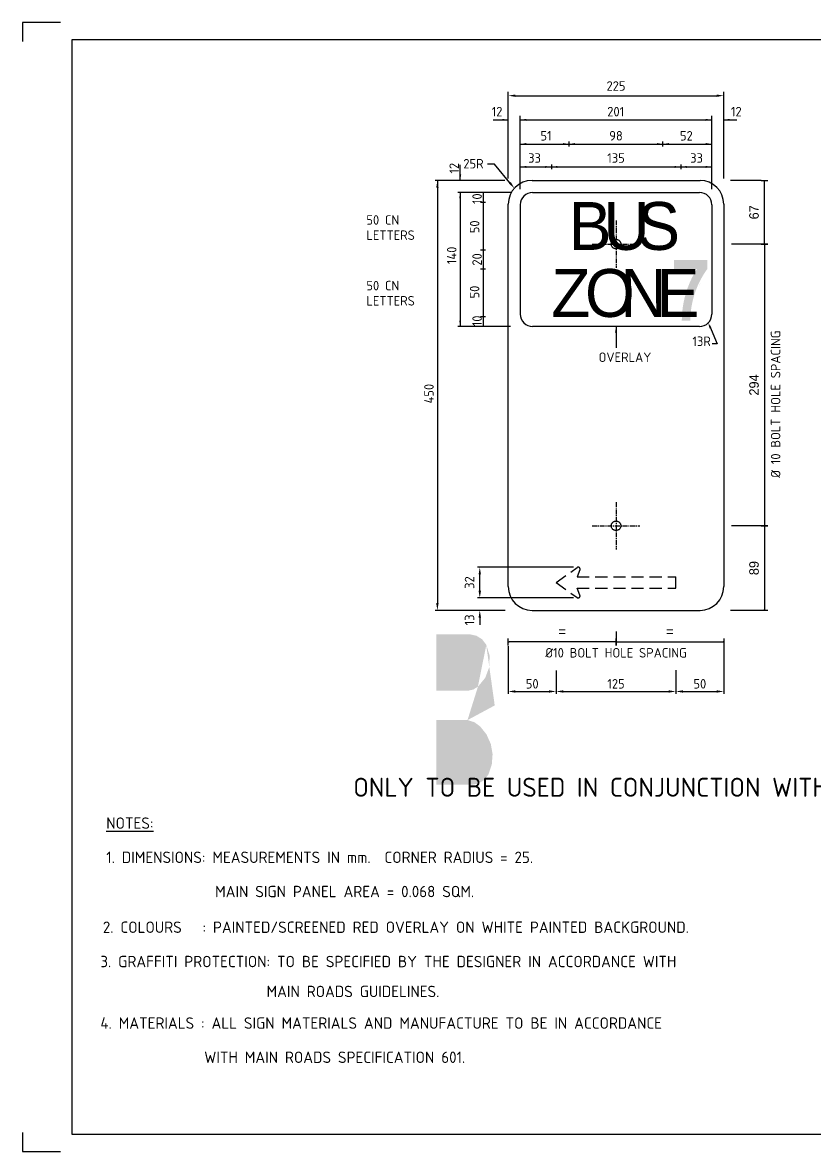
# Model space of a CAD drawing. Extents: x 0 to 1038, y -1303 to 297.
# Drawn here: x 0 to 208.3, y 0 to 297 of the extents above; entities that cross this region are included whole.
import ezdxf
from ezdxf.enums import TextEntityAlignment as Align

# ---------------------------------------------------------------- set-up
doc = ezdxf.new("R2010")
doc.units = 0
for name, pattern in [('CENTER', [2, 1.25, -0.25, 0.25, -0.25]), ('CENTERX2', [101.6, 63.5, -12.7, 12.7, -12.7]), ('HIDDEN', [9.525, 6.35, -3.175])]:
    doc.linetypes.add(name, pattern=pattern)
doc.layers.get('0').update_dxf_attribs({"linetype": 'CONTINUOUS'})
doc.layers.get('DEFPOINTS').update_dxf_attribs({"linetype": 'CONTINUOUS'})
for name, color, linetype in [('CENT25', 1, 'CENTER'), ('L25', 1, 'CONTINUOUS'), ('L35', 3, 'CONTINUOUS'), ('T25', 1, 'CONTINUOUS'), ('T50', 7, 'CONTINUOUS'), ('TBLK25', 1, 'CONTINUOUS'), ('TBLK35', 3, 'CONTINUOUS'), ('TBLK50', 7, 'CONTINUOUS'), ('YELLOW', 40, 'CONTINUOUS')]:
    doc.layers.add(name, color=color, linetype=linetype)
doc.styles.add('CSERIES', font='Cseries')
doc.styles.add('ISO', font='iso3098b.shx')
doc.dimstyles.new('4', dxfattribs={"dimtxt": 2.5, "dimasz": 0.2, "dimexe": 1.5, "dimexo": 2, "dimgap": 1.5, "dimtad": 1, "dimdec": 0, "dimlfac": 4, "dimrnd": 1, "dimdsep": 46, "dimlunit": 6, "dimtxsty": 'Standard', "dimblk": 'SGNDIM', "dimblk1": 'SGNDIM', "dimblk2": 'SGNDIM', "dimsah": 1, "dimcen": 2.5, "dimse1": 1, "dimse2": 1, "dimadec": 0, "dimazin": 0, "dimtfac": 1, "dimtdec": 4, "dimtix": 1, "dimtmove": 0, "dimatfit": 3, "dimldrblk": 'SGNDIM', "dimfxl": 0, "dimtolj": 1, "dimtzin": 0, "dimarcsym": 0})

# ---------------------------------------------------------------- blocks, each defined once
blk = doc.blocks.new('A3BBLK')
at = {"layer": 'TBLK25'}
for p, q in [((10, 297), (0, 297)), ((0, 297), (0, 292)), ((0, 5), (0, 0)), ((0, 0), (10, 0))]:
    blk.add_line(p, q, dxfattribs=at)
at = {"layer": 'TBLK50'}
for p, q in [((415.5, 292.5), (13, 292.5)), ((13, 292.5), (13, 4.5)), ((13, 4.5), (415.5, 4.5))]:
    blk.add_line(p, q, dxfattribs=at)
blk = doc.blocks.new('A3_IN_VTBLK')
blk.add_blockref('A3BBLK', (0, 0))
at = {"color": 4, "style": 'ISO'}
for tag, p in [('MR_DIRECTORATE', (387.63, 68.74)), ('STREET_NAME', (387.63, 62.22)), ('SUBURB_&_POSTCODE', (387.63, 59.22))]:
    blk.add_attdef(tag, text='', height=1.5, dxfattribs=at).set_placement(p, align=Align.CENTER)
at = {"color": 1, "style": 'ISO'}
blk.add_attdef('MR_BRANCH', text='', height=2, dxfattribs=at).set_placement((387.63, 65.34), align=Align.CENTER)
for tag, p in [('FILE_NUMBER', (374.52, 53.49)), ('DESIGNED_/_DRAWN', (374.52, 48.49)), ('VERIFIED', (374.52, 43.49)), ('APPROVED', (374.52, 38.49))]:
    blk.add_attdef(tag, p, '', height=2, dxfattribs=at)
at = {"layer": 'T25', "style": 'ISO'}
blk.add_attdef('LOCAL_AUTHORITY', (370.48, 16.73), '', height=1.25, dxfattribs=at)
at = {"layer": 'TBLK25', "style": 'ISO'}
for tag, p in [('ROAD_SECTION', (384.5, 29.16)), ('SLK', (384.5, 26.11)), ('CHAINAGE', (384.5, 19.21)), ('DRG_TYPE_03', (360.51, 11.5)), ('DRG_TYPE_02', (360.51, 8.36)), ('DRG_TYPE_01', (360.3, 5.42))]:
    blk.add_attdef(tag, text='', height=1.75, dxfattribs=at).set_placement(p, align=Align.CENTER)
at = {"layer": 'TBLK35', "style": 'ISO', "width": 0.9}
for tag, p in [('ROAD_PROJECT&NUMBER', (384.5, 32.23)), ('DRAWING_DESCRIPTION', (384.5, 22.29))]:
    blk.add_attdef(tag, text='', height=2.5, dxfattribs=at).set_placement(p, align=Align.CENTER)
at = {"layer": 'TBLK50', "style": 'ISO'}
blk.add_attdef('DRG_NUMBER', (372.72, 6.02), '', height=5, dxfattribs=at)
blk = doc.blocks.new('A25')
at = {"color": 1, "linetype": 'ByBlock'}
blk.add_solid([(2.5, 0.42), (2.5, -0.42), (0, 0)], dxfattribs=at)
blk = doc.blocks.new('SGNDIM')
for p, q in [((0, 0), (-1, 0)), ((0, 4.5), (0, -4.5))]:
    blk.add_line(p, q)
blk = doc.blocks.new('*D21')
at = {"color": 0, "linetype": 'ByBlock'}
blk.add_line((155.93, 134.05), (127.98, 134.05), dxfattribs=at)
at = {"layer": 'DEFPOINTS', "color": 0, "linetype": 'ByBlock'}
for p in [(127.78, 134.05), (127.78, 133.91), (156.13, 133.91)]:
    blk.add_point(p, dxfattribs=at)
at = {"color": 0, "linetype": 'ByBlock', "xscale": 0.2, "yscale": 0.2, "zscale": 0.2, "rotation": 180}
blk.add_blockref('SGNDIM', (127.78, 134.05), dxfattribs=at)
at = {"color": 0, "linetype": 'ByBlock', "xscale": 0.2, "yscale": 0.2, "zscale": 0.2}
blk.add_blockref('SGNDIM', (156.13, 134.05), dxfattribs=at)
at = {"color": 0, "linetype": 'ByBlock', "insert": (141.95, 136.8), "char_height": 2.5, "attachment_point": 5}
blk.add_mtext('\\A1;=', dxfattribs=at)
blk = doc.blocks.new('*D22')
at = {"color": 0, "linetype": 'ByBlock'}
blk.add_line((156.33, 134.05), (184.28, 134.05), dxfattribs=at)
at = {"layer": 'DEFPOINTS', "color": 0, "linetype": 'ByBlock'}
for p in [(156.13, 139.65), (184.48, 139.65), (184.48, 134.05)]:
    blk.add_point(p, dxfattribs=at)
at = {"color": 0, "linetype": 'ByBlock', "xscale": 0.2, "yscale": 0.2, "zscale": 0.2, "rotation": 180}
blk.add_blockref('SGNDIM', (156.13, 134.05), dxfattribs=at)
at = {"color": 0, "linetype": 'ByBlock', "xscale": 0.2, "yscale": 0.2, "zscale": 0.2}
blk.add_blockref('SGNDIM', (184.48, 134.05), dxfattribs=at)
at = {"color": 0, "linetype": 'ByBlock', "insert": (170.3, 136.8), "char_height": 2.5, "attachment_point": 5}
blk.add_mtext('\\A1;=', dxfattribs=at)
blk = doc.blocks.new('*D23')
at = {"color": 0, "linetype": 'ByBlock'}
blk.add_line((173.72, 238.91), (173.72, 255.26), dxfattribs=at)
at = {"layer": 'DEFPOINTS', "color": 0, "linetype": 'ByBlock'}
for p in [(156.13, 255.46), (173.72, 255.46), (156.13, 238.71)]:
    blk.add_point(p, dxfattribs=at)
at = {"color": 0, "linetype": 'ByBlock', "xscale": 0.2, "yscale": 0.2, "zscale": 0.2}
for p, rotation in [((173.72, 255.46), 90), ((173.72, 238.71), 270)]:
    blk.add_blockref('SGNDIM', p, dxfattribs=dict(at, rotation=rotation))
at = {"color": 0, "linetype": 'ByBlock', "insert": (170.97, 247.08), "char_height": 2.5, "attachment_point": 5, "rotation": 90}
blk.add_mtext('\\A1;67', dxfattribs=at)
blk = doc.blocks.new('*D24')
at = {"color": 0, "linetype": 'ByBlock'}
blk.add_line((195.2, 238.51), (195.2, 164.81), dxfattribs=at)
at = {"layer": 'DEFPOINTS', "color": 0, "linetype": 'ByBlock'}
for p in [(177.61, 238.71), (177.61, 164.61), (195.2, 164.61)]:
    blk.add_point(p, dxfattribs=at)
at = {"color": 0, "linetype": 'ByBlock', "xscale": 0.2, "yscale": 0.2, "zscale": 0.2}
for p, rotation in [((195.2, 238.71), 90), ((195.2, 164.61), 270)]:
    blk.add_blockref('SGNDIM', p, dxfattribs=dict(at, rotation=rotation))
at = {"color": 0, "linetype": 'ByBlock', "insert": (192.45, 201.66), "char_height": 2.5, "attachment_point": 5, "rotation": 90}
blk.add_mtext('\\A1;294', dxfattribs=at)
blk = doc.blocks.new('*D25')
at = {"color": 0, "linetype": 'ByBlock'}
blk.add_line((173.72, 164.41), (173.72, 142.56), dxfattribs=at)
at = {"layer": 'DEFPOINTS', "color": 0, "linetype": 'ByBlock'}
for p in [(156.13, 164.61), (156.13, 142.36), (173.72, 142.36)]:
    blk.add_point(p, dxfattribs=at)
at = {"color": 0, "linetype": 'ByBlock', "xscale": 0.2, "yscale": 0.2, "zscale": 0.2}
for p, rotation in [((173.72, 164.61), 90), ((173.72, 142.36), 270)]:
    blk.add_blockref('SGNDIM', p, dxfattribs=dict(at, rotation=rotation))
at = {"color": 0, "linetype": 'ByBlock', "insert": (170.97, 153.48), "char_height": 2.5, "attachment_point": 5, "rotation": 90}
blk.add_mtext('\\A1;89', dxfattribs=at)
blk = doc.blocks.new('CR')
at = {"layer": 'CENT25'}
for p, q in [((0, 6.25), (0, -6.25)), ((-6.25, 0), (6.25, 0))]:
    blk.add_line(p, q, dxfattribs=at)

msp = doc.modelspace()

# ---------------------------------------------------------------- hatches: boundary and pattern name
at = {"layer": 'TBLK25', "linetype": 'CENTERX2'}
h = msp.add_hatch(color=256, dxfattribs=at)
h.paths.add_polyline_path([(175.68, 218.57), (175.67, 218.57)], flags=16)
edge = h.paths.add_edge_path()
edge.add_line((175.69, 219.04), (175.68, 218.57))
edge.add_line((173.44, 218.57), (175.68, 218.57))
edge.add_line((173.44, 218.57), (173.45, 219.07))
edge.add_line((173.45, 219.07), (173.47, 219.56))
edge.add_line((173.47, 219.56), (173.49, 220.06))
edge.add_line((173.49, 220.06), (173.52, 220.55))
edge.add_line((173.52, 220.55), (173.57, 221.05))
edge.add_line((173.57, 221.05), (173.63, 221.53))
edge.add_line((173.63, 221.53), (173.69, 222.03))
edge.add_line((173.69, 222.03), (173.77, 222.52))
edge.add_line((173.77, 222.52), (173.85, 223))
edge.add_line((173.85, 223), (173.94, 223.49))
edge.add_line((173.94, 223.49), (174.05, 223.97))
edge.add_line((174.05, 223.97), (174.16, 224.46))
edge.add_line((174.16, 224.46), (174.28, 224.94))
edge.add_line((174.28, 224.94), (174.41, 225.42))
edge.add_line((174.41, 225.42), (174.55, 225.89))
edge.add_line((174.55, 225.89), (174.7, 226.37))
edge.add_line((174.7, 226.37), (174.85, 226.84))
edge.add_line((174.85, 226.84), (175.02, 227.3))
edge.add_line((175.02, 227.3), (175.2, 227.76))
edge.add_line((175.2, 227.76), (175.39, 228.22))
edge.add_line((175.39, 228.22), (175.57, 228.68))
edge.add_line((175.57, 228.68), (175.78, 229.13))
edge.add_line((175.78, 229.13), (175.99, 229.58))
edge.add_line((175.99, 229.58), (176.21, 230.03))
edge.add_line((176.21, 230.03), (176.44, 230.46))
edge.add_line((176.44, 230.46), (176.67, 230.9))
edge.add_line((176.67, 230.9), (176.92, 231.33))
edge.add_line((176.92, 231.33), (177.18, 231.75))
edge.add_line((177.18, 231.75), (177.44, 232.17))
edge.add_line((177.44, 232.17), (171.36, 232.17))
edge.add_line((171.36, 232.17), (171.36, 234.57))
edge.add_line((171.36, 234.57), (180.16, 234.57))
edge.add_line((180.16, 234.57), (180.16, 232.17))
edge.add_line((180.16, 232.17), (179.88, 231.79))
edge.add_line((179.88, 231.79), (179.62, 231.4))
edge.add_line((179.62, 231.4), (179.36, 231.01))
edge.add_line((179.36, 231.01), (179.11, 230.61))
edge.add_line((179.11, 230.61), (178.87, 230.21))
edge.add_line((178.87, 230.21), (178.64, 229.8))
edge.add_line((178.64, 229.8), (178.41, 229.39))
edge.add_line((178.41, 229.39), (178.2, 228.97))
edge.add_line((178.2, 228.97), (177.99, 228.55))
edge.add_line((177.99, 228.55), (177.79, 228.13))
edge.add_line((177.79, 228.13), (177.6, 227.7))
edge.add_line((177.6, 227.7), (177.42, 227.27))
edge.add_line((177.42, 227.27), (177.24, 226.83))
edge.add_line((177.24, 226.83), (177.08, 226.39))
edge.add_line((177.08, 226.39), (176.92, 225.95))
edge.add_line((176.92, 225.95), (176.78, 225.5))
edge.add_line((176.78, 225.5), (176.64, 225.05))
edge.add_line((176.64, 225.05), (176.51, 224.6))
edge.add_line((176.51, 224.6), (176.39, 224.15))
edge.add_line((176.39, 224.15), (176.28, 223.69))
edge.add_line((176.28, 223.69), (176.18, 223.23))
edge.add_line((176.18, 223.23), (176.09, 222.77))
edge.add_line((176.09, 222.77), (176, 222.31))
edge.add_line((176, 222.31), (175.93, 221.85))
edge.add_line((175.93, 221.85), (175.87, 221.38))
edge.add_line((175.87, 221.38), (175.81, 220.92))
edge.add_line((175.81, 220.92), (175.76, 220.45))
edge.add_line((175.76, 220.45), (175.73, 219.98))
edge.add_line((175.73, 219.98), (175.7, 219.51))
edge.add_line((175.7, 219.51), (175.69, 219.04))
edge = h.paths.add_edge_path(flags=16)
edge.add_line((180.16, 232.17), (180.15, 232.17))
edge.add_line((173.44, 218.57), (173.43, 218.57))
at = {"layer": 'YELLOW'}
h = msp.add_hatch(color=256, dxfattribs=at)
h.paths.add_polyline_path([(117.6, 136.05), (117.62, 136.05)], flags=16)
edge = h.paths.add_edge_path()
edge.add_line((108.83, 136.05), (117.62, 136.05))
edge.add_line((119.4, 135.69), (117.62, 136.05))
edge.add_line((119.4, 135.69), (120.92, 134.73))
edge.add_line((120.92, 134.73), (122.01, 133.29))
edge.add_line((122.01, 133.29), (122.88, 130.43))
edge.add_line((122.88, 130.43), (122.78, 127.41))
edge.add_line((122.78, 127.41), (121.72, 124.6))
edge.add_line((121.72, 124.6), (119.81, 122.28))
edge.add_line((119.81, 122.28), (118.55, 121.51))
edge.add_line((118.55, 121.51), (117.08, 121.2))
edge.add_line((117.08, 121.2), (108.83, 121.2))
edge.add_line((108.83, 121.2), (108.83, 136.05))
h.paths.add_polyline_path([(118.86, 112.93), (117.08, 113.49), (108.83, 113.49), (108.83, 96.46), (118.17, 96.46), (119.94, 96.79), (121.49, 97.75), (122.57, 99.19), (123.45, 101.79), (123.66, 104.52), (123.19, 107.2), (122.06, 109.71), (120.36, 111.84)])
edge = h.paths.add_edge_path()
edge.add_line((124.22, 117.33), (124.2, 117.33))
edge.add_line((117.08, 113.49), (117.06, 113.49))
edge.add_line((119.81, 122.28), (119.79, 122.28))
edge.add_line((122.01, 133.29), (121.98, 133.29))

# ---------------------------------------------------------------- linework, layer by layer
at = {"layer": 'L25', "linetype": 'CENTERX2'}
for p, q in [((194.3, 255.46), (186.25, 255.46)), ((194.3, 238.71), (186.55, 238.71)), ((194.3, 164.61), (186.55, 164.61)), ((194.3, 142.36), (186.25, 142.36)), ((156.13, 136.8), (156.13, 133.91))]:
    msp.add_line(p, q, dxfattribs=at)
for centre in [(156.13, 238.71), (156.13, 164.61)]:
    msp.add_circle(centre, 1.25, dxfattribs=at)
at = {"layer": 'L35'}
for p, q in [((134.03, 255.46), (178.23, 255.46)), ((134.18, 252.31), (178.08, 252.31)), ((127.78, 148.61), (127.78, 249.21)), ((130.93, 249.06), (130.93, 220.28)), ((181.33, 249.06), (181.33, 220.28)), ((184.48, 249.21), (184.48, 148.61)), ((178.08, 217.03), (134.18, 217.03)), ((134.03, 142.36), (178.23, 142.36))]:
    msp.add_line(p, q, dxfattribs=at)
at = {"layer": 'L35', "linetype": 'HIDDEN', "ltscale": 0.5}
for p, q in [((140.38, 149.67), (145.88, 153.61)), ((146.64, 153.01), (145.92, 151.18)), ((140.38, 149.67), (145.88, 145.73)), ((145.92, 151.18), (171.88, 151.18)), ((171.88, 148.16), (171.88, 151.18)), ((146.64, 146.32), (145.92, 148.16)), ((145.92, 148.16), (171.88, 148.16))]:
    msp.add_line(p, q, dxfattribs=at)
at = {"layer": 'L35'}
for centre, radius, start, end in [((134.03, 249.21), 6.25, 90, 180), ((178.23, 249.21), 6.25, 0, 90), ((134.18, 249.06), 3.25, 90, 180), ((178.08, 249.06), 3.25, 0, 90), ((134.18, 220.28), 3.25, 180, 270), ((178.08, 220.28), 3.25, 270, 0), ((134.03, 148.61), 6.25, 180, 270), ((178.23, 148.61), 6.25, 270, 0)]:
    msp.add_arc(centre, radius, start, end, dxfattribs=at)
at = {"layer": 'L35', "linetype": 'HIDDEN', "ltscale": 0.5}
for centre, start, end in [((146.17, 153.2), 338.5117, 125.5884), ((146.17, 146.14), 234.4116, 21.4883)]:
    msp.add_arc(centre, 0.504, start, end, dxfattribs=at)
at = {"layer": 'T25'}
for p, q in [((127.78, 255.96), (127.78, 278.74)), ((129.67, 277.77), (182.59, 277.77)), ((184.48, 255.96), (184.48, 278.74)), ((123.79, 271.41), (127.78, 271.41)), ((130.93, 253.2), (130.93, 272.5)), ((130.93, 271.41), (181.33, 271.41)), ((181.33, 253.2), (181.33, 272.5)), ((184.48, 271.41), (187.95, 271.41)), ((127.78, 258.82), (127.78, 264.92)), ((130.93, 265.04), (143.78, 265.04)), ((143.78, 264.41), (143.78, 265.67)), ((143.78, 265.04), (168.48, 265.04)), ((168.48, 264.41), (168.48, 265.67)), ((168.48, 265.04), (181.33, 265.04)), ((115.13, 255.46), (115.13, 259.58)), ((124.17, 259.74), (122.28, 259.74)), ((128.64, 254.27), (124.17, 259.74)), ((130.93, 259.02), (139.12, 259.02)), ((139.12, 259.65), (139.12, 258.39)), ((139.12, 259.02), (173.14, 259.02)), ((173.14, 259.65), (173.14, 258.39)), ((173.14, 259.02), (181.33, 259.02)), ((126.37, 255.46), (108.51, 255.46)), ((109.14, 255.46), (109.14, 144.25)), ((126.88, 255.46), (119.7, 255.46)), ((128.52, 252.31), (114.5, 252.31)), ((115.13, 252.31), (115.13, 217.03)), ((120.52, 249.79), (121.78, 249.79)), ((121.15, 252.31), (121.15, 217.03)), ((120.52, 237.19), (121.78, 237.19)), ((121.78, 232.15), (120.52, 232.15)), ((128.36, 217.03), (114.5, 217.03)), ((121.78, 219.55), (120.52, 219.55)), ((156.13, 217.03), (156.13, 211.39)), ((180.7, 217.34), (182.72, 212.5)), ((182.72, 212.5), (181.41, 212.5)), ((144.91, 153.7), (119.66, 153.7)), ((120.29, 149.42), (120.29, 151.84)), ((120.29, 147.53), (120.29, 151.81)), ((120.29, 147.53), (120.29, 149.42)), ((144.91, 145.64), (119.66, 145.64)), ((144.91, 145.64), (119.66, 145.64)), ((124.7, 142.36), (108.51, 142.36)), ((126.99, 142.36), (119.66, 142.36)), ((120.29, 140.47), (120.29, 138.58)), ((127.78, 132.89), (127.78, 120.38)), ((184.48, 133.06), (184.48, 120.38)), ((140.38, 126.49), (140.38, 120.38)), ((171.88, 126.66), (171.88, 120.38)), ((129.67, 121.01), (138.49, 121.01)), ((142.27, 121.01), (169.99, 121.01)), ((173.77, 121.01), (182.59, 121.01))]:
    msp.add_line(p, q, dxfattribs=at)
for points in [[(129.67, 278.08), (129.67, 277.45), (127.78, 277.77)], [(182.59, 278.08), (182.59, 277.45), (184.48, 277.77)], [(108.82, 253.57), (109.45, 253.57), (109.14, 255.46)], [(128.46, 255.04), (127.97, 254.64), (129.4, 253.37)], [(119.97, 151.81), (120.6, 151.81), (120.29, 153.7)], [(119.97, 147.53), (120.6, 147.53), (120.29, 145.64)], [(119.97, 147.53), (120.6, 147.53), (120.29, 145.64)], [(108.82, 144.25), (109.45, 144.25), (109.14, 142.36)], [(119.97, 140.47), (120.6, 140.47), (120.29, 142.36)], [(129.67, 121.33), (129.67, 120.7), (127.78, 121.01)], [(138.49, 121.33), (138.49, 120.7), (140.38, 121.01)], [(142.27, 121.33), (142.27, 120.7), (140.38, 121.01)], [(169.99, 121.33), (169.99, 120.7), (171.88, 121.01)], [(173.77, 121.33), (173.77, 120.7), (171.88, 121.01)], [(182.59, 121.33), (182.59, 120.7), (184.48, 121.01)]]:
    msp.add_solid(points, dxfattribs=at)

# ---------------------------------------------------------------- block references
at = {"layer": 'L25'}
msp.add_blockref('A3_IN_VTBLK', (0, 0), dxfattribs=at)
at = {"layer": 'L25', "linetype": 'CENTERX2'}
for p in [(156.13, 238.71), (156.13, 164.61)]:
    msp.add_blockref('CR', p, dxfattribs=at)
at = {"layer": 'L35', "xscale": 0.63, "yscale": 0.63, "zscale": 0.63}
for p, rotation in [((127.78, 271.41), 179.9999999999997), ((181.33, 271.41), 180), ((143.78, 265.04), 180), ((143.78, 265.04), 359.9999999999999), ((168.48, 265.04), 179.9999999999999), ((168.48, 265.04), 359.9999999999999), ((181.33, 265.04), 179.9999999999999), ((139.12, 259.02), 180), ((139.12, 259.02), 359.9999999999999), ((173.14, 259.02), 180), ((181.33, 259.02), 180), ((115.13, 255.46), 90), ((115.13, 252.31), 270.0000000000001), ((115.13, 217.03), 90.00000000000006), ((156.13, 217.03), 270), ((180.36, 218.09), 292.7240721928001)]:
    msp.add_blockref('A25', p, dxfattribs=dict(at, rotation=rotation))
for p in [(130.93, 271.41), (184.48, 271.41), (130.93, 265.04), (130.93, 259.02), (173.14, 259.02)]:
    msp.add_blockref('A25', p, dxfattribs=at)

# ---------------------------------------------------------------- texts
at = {"layer": 'L35', "style": 'CSERIES'}
for s, p in [('B', (143.72, 237.19)), ('U', (152.79, 237.19)), ('S', (161.73, 237.19)), ('Z', (139.11, 219.55)), ('O', (147.97, 219.55)), ('N', (157.3, 219.55)), ('E', (166.84, 219.55))]:
    msp.add_text(s, height=12.6, dxfattribs=at).set_placement(p)
at = {"layer": 'T25', "color": 1, "style": 'ISO'}
for s, p in [('225', (156.13, 280.32)), ('12', (124.83, 273.57)), ('201', (156.05, 273.57)), ('12', (187.78, 273.57)), ('51', (137.72, 267.22)), ('98', (156.13, 267.22)), ('52', (174.64, 267.22)), ('33', (134.69, 261.37)), ('135', (156.13, 261.37)), ('33', (177.32, 261.37)), ('%%C10 BOLT HOLE SPACING', (156.13, 131.19)), ('50', (134.08, 123.03)), ('125', (156.13, 123.03)), ('50', (178.18, 123.03))]:
    msp.add_text(s, height=2.5, dxfattribs=at).set_placement(p, align=Align.MIDDLE_CENTER)
for s, p in [('12', (113.56, 258.68)), ('10', (119.58, 250.65)), ('50', (118.93, 243.26)), ('140', (112.91, 235.75)), ('20', (119.58, 234.68)), ('50', (118.93, 226.1)), ('10', (119.58, 218.51)), ('450', (106.91, 199.37)), ('32', (117.59, 149.67)), ('13', (117.59, 139.85))]:
    msp.add_text(s, height=2.5, rotation=90, dxfattribs=at).set_placement(p, align=Align.MIDDLE_CENTER)
msp.add_text('25R', height=2.5, dxfattribs=at).set_placement((121.29, 259.87), align=Align.MIDDLE_RIGHT)
at = {"layer": 'T25', "style": 'ISO'}
for s, p in [('50 CN', (90.45, 243.82)), ('LETTERS', (90.45, 239.82)), ('50 CN', (90.45, 226.55)), ('LETTERS', (90.45, 222.55))]:
    msp.add_text(s, height=2.5, dxfattribs=at).set_placement(p)
at = {"layer": 'T25', "color": 1, "style": 'ISO'}
for s, p in [('13R', (176.23, 211.9)), ('OVERLAY', (151.55, 207.7))]:
    msp.add_text(s, height=2.5, dxfattribs=at).set_placement(p)
at = {"layer": 'T25', "style": 'ISO'}
msp.add_text('%%C 10 BOLT HOLE SPACING', height=2.5, rotation=90, dxfattribs=at).set_placement((199.37, 177.23))
at = {"layer": 'T25', "color": 3, "style": 'ISO'}
for s, p in [('%%UNOTES:', (22.02, 84.88)), ('1. DIMENSIONS: MEASUREMENTS IN mm.  CORNER RADIUS = 25. ', (22.02, 75.88)), ('MAIN SIGN PANEL AREA = 0.068 SQM.', (50.65, 66.88)), ('2. COLOURS   : PAINTED/SCREENED RED OVERLAY ON WHITE PAINTED BACKGROUND.', (21.13, 57.49)), ('3. GRAFFITI PROTECTION: TO BE SPECIFIED BY THE DESIGNER IN ACCORDANCE WITH', (20.47, 48.46)), ('                        MAIN ROADS GUIDELINES.', (20.47, 40.59)), ('4. MATERIALS : ALL SIGN MATERIALS AND MANUFACTURE TO BE IN ACCORDANCE ', (20.47, 32.27)), ('               WITH MAIN ROADS SPECIFICATION 601.', (20.47, 23.27))]:
    msp.add_text(s, height=3, dxfattribs=at).set_placement(p)
at = {"layer": 'T50', "style": 'ISO'}
msp.add_text('ONLY TO BE USED IN CONJUNCTION WITH OTHER PARKING SIGNS 450mm DEEP', height=5, dxfattribs=at).set_placement((87, 93.31))

# ---------------------------------------------------------------- dimensions: what is measured, and where the dimension line sits
at = {"layer": 'L25', "linetype": 'CENTERX2'}
for base, p1, p2, picture, middle in [((195.2, 255.46), (177.61, 238.71), (177.61, 255.46), '*D23', (192.45, 247.08)), ((195.2, 142.36), (177.61, 164.61), (177.61, 142.36), '*D25', (192.45, 153.48))]:
    dim = msp.add_linear_dim(base=base, p1=p1, p2=p2, angle=90, dimstyle='4', dxfattribs=at)
    dim.commit()
    dim.dimension.update_dxf_attribs({"geometry": picture, "text_midpoint": middle, "insert": (21.48, 0)})
dim = msp.add_linear_dim(base=(195.2, 164.61), p1=(177.61, 238.71), p2=(177.61, 164.61), angle=90, text='294', dimstyle='4', dxfattribs=at)
dim.commit()
dim.dimension.update_dxf_attribs({"geometry": '*D24', "text_midpoint": (192.45, 201.66)})
for base, p1, p2, picture, middle in [((184.48, 134.05), (156.13, 139.65), (184.48, 139.65), '*D22', (170.3, 136.8)), ((127.78, 134.05), (156.13, 133.91), (127.78, 133.91), '*D21', (141.95, 136.8))]:
    dim = msp.add_linear_dim(base=base, p1=p1, p2=p2, text='=', dimstyle='4', dxfattribs=at)
    dim.commit()
    dim.dimension.update_dxf_attribs({"geometry": picture, "text_midpoint": middle})

doc.saveas('drawing.dxf')
